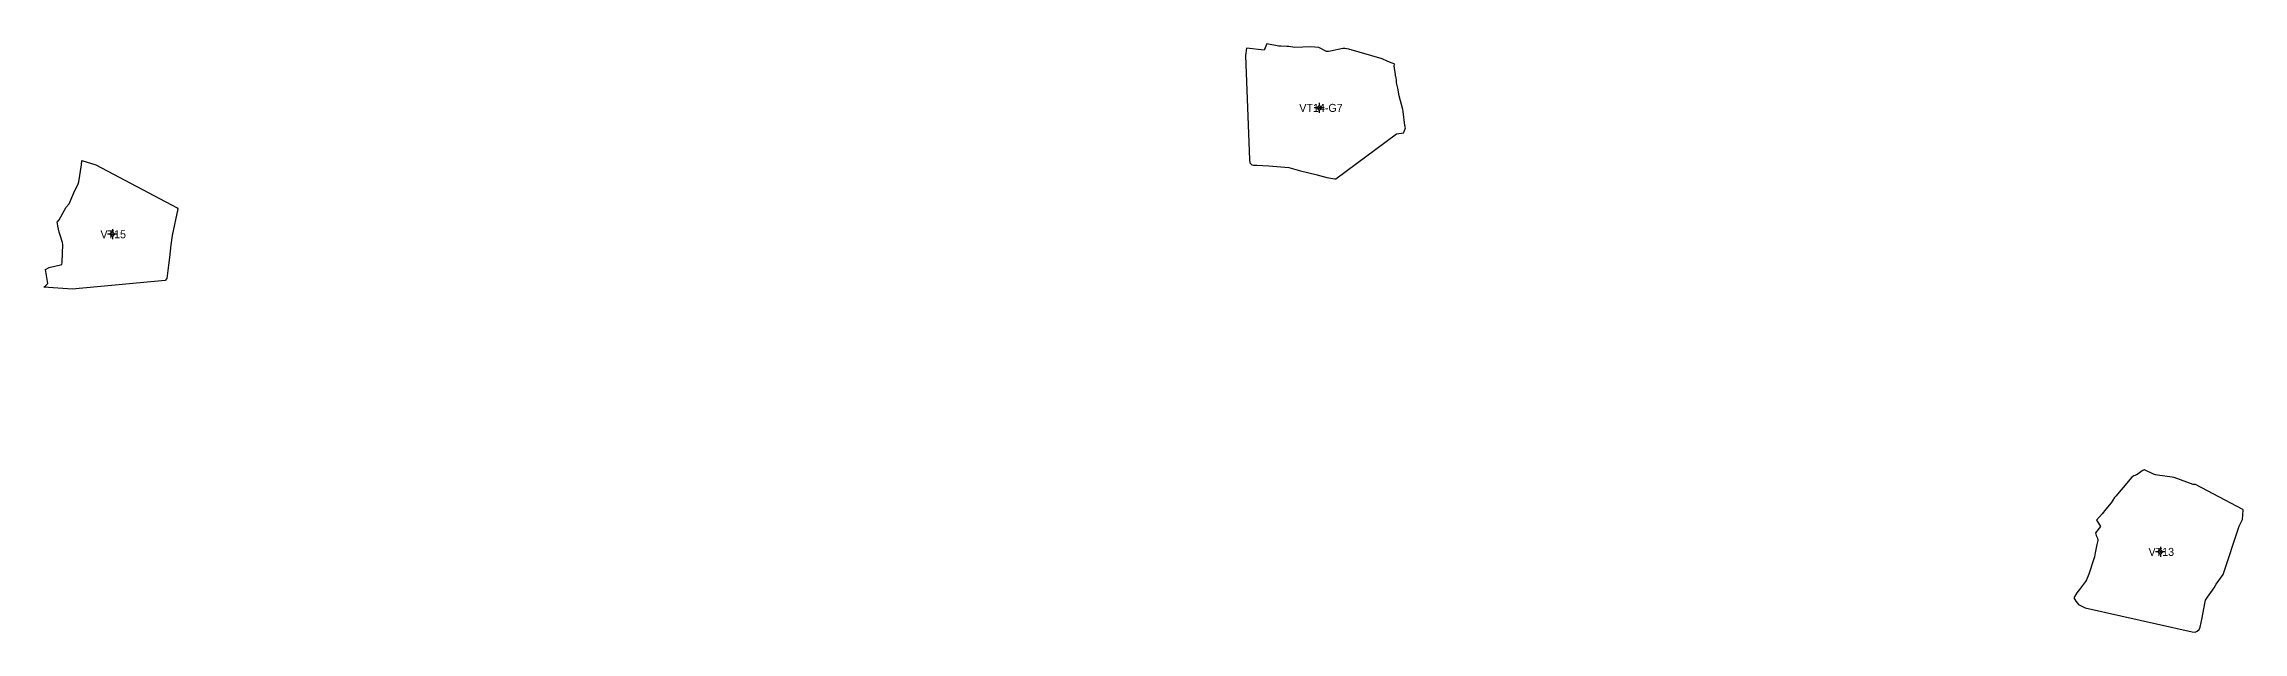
# Model space of a CAD drawing. Extents: x 543554 to 548996, y 1840763 to 1844578.
# Drawn here: x 543554 to 544104, y 1844431 to 1844578 of the extents above; entities that cross this region are included whole.
import ezdxf

# ---------------------------------------------------------------- set-up
doc = ezdxf.new("R2010")
doc.units = 0
for name, color, linetype in [('Level 11', 7, 'Continuous'), ('Level 16', 7, 'Continuous'), ('Level 30', 7, 'Continuous')]:
    doc.layers.add(name, color=color, linetype=linetype)

msp = doc.modelspace()

# ---------------------------------------------------------------- linework, layer by layer
at = {"layer": 'Level 11'}
for p, q in [((543872.4, 1844562.26), (543871.78, 1844562.26)), ((543873.03, 1844562.89), (543872.4, 1844562.26)), ((543872.4, 1844562.26), (543873.03, 1844561.64)), ((543873.03, 1844563.51), (543873.03, 1844562.89)), ((543873.65, 1844562.26), (543873.03, 1844562.89)), ((543873.03, 1844561.64), (543873.65, 1844562.26)), ((543873.03, 1844561.64), (543873.03, 1844561.01)), ((543874.28, 1844562.26), (543873.65, 1844562.26)), ((543570.76, 1844530.65), (543570.13, 1844530.65)), ((543571.38, 1844531.27), (543570.76, 1844530.65)), ((543570.76, 1844530.65), (543571.38, 1844530.02)), ((543571.38, 1844531.9), (543571.38, 1844531.27)), ((543572.01, 1844530.65), (543571.38, 1844531.27)), ((543571.38, 1844530.02), (543572.01, 1844530.65)), ((543571.38, 1844530.02), (543571.38, 1844529.4)), ((543572.63, 1844530.65), (543572.01, 1844530.65)), ((544083.29, 1844451.84), (544082.66, 1844451.21)), ((544083.29, 1844452.46), (544083.29, 1844451.84)), ((544083.91, 1844451.21), (544083.29, 1844451.84)), ((544082.66, 1844451.21), (544082.04, 1844451.21)), ((544082.66, 1844451.21), (544083.29, 1844450.59)), ((544083.29, 1844450.59), (544083.91, 1844451.21)), ((544083.29, 1844450.59), (544083.29, 1844449.96)), ((544084.54, 1844451.21), (544083.91, 1844451.21))]:
    msp.add_line(p, q, dxfattribs=at)
for centre in [(543873.03, 1844562.26), (543571.38, 1844530.65), (544083.29, 1844451.21)]:
    msp.add_circle(centre, 0.15, dxfattribs=at)
at = {"layer": 'Level 30'}
for points in [[(543894.58, 1844557.24), (543894.46, 1844557.87), (543894.02, 1844561.34), (543893.92, 1844561.83), (543893.04, 1844565.24), (543892.64, 1844567.21), (543892.41, 1844568.19), (543892.38, 1844568.69), (543892.33, 1844569.18), (543892.16, 1844570.17), (543892.12, 1844570.16), (543892.08, 1844570.66), (543892.05, 1844570.66), (543891.98, 1844571.15), (543892, 1844571.16), (543891.84, 1844572.15), (543891.75, 1844572.87), (543891.91, 1844573.19), (543891.29, 1844573.45), (543890.16, 1844573.89), (543888.72, 1844574.51), (543880.44, 1844576.92), (543879.95, 1844577.01), (543879.45, 1844577.09), (543878.95, 1844577.11), (543875.86, 1844576.43), (543875.35, 1844576.38), (543874.84, 1844576.34), (543872.94, 1844577.33), (543870.95, 1844577.51), (543866.91, 1844577.4), (543866.41, 1844577.43), (543865.42, 1844577.62), (543864.92, 1844577.64), (543863.42, 1844577.66), (543862.92, 1844577.69), (543859.96, 1844578.25), (543859.28, 1844576.68), (543854.81, 1844577.19), (543854.6, 1844575.34), (543855.57, 1844549.26), (543855.64, 1844548.53), (543856.18, 1844548.03), (543856.57, 1844547.95), (543857.44, 1844547.92), (543860.43, 1844547.75), (543865.43, 1844547.33), (543868.34, 1844546.55), (543872.19, 1844545.6), (543874.92, 1844544.89), (543876.89, 1844544.52), (543877.21, 1844544.55), (543892.31, 1844555.75), (543894.14, 1844556.01), (543894.27, 1844556.33), (543894.58, 1844557.24)], [(543587.73, 1844537.03), (543586.31, 1844530.37), (543586.01, 1844528.05), (543585.69, 1844524.84), (543585.38, 1844522.93), (543585, 1844519.58), (543584.61, 1844519.08), (543561.36, 1844516.9), (543554.28, 1844517.39), (543554.71, 1844517.86), (543555.24, 1844518.33), (543554.67, 1844521.88), (543555.59, 1844522.31), (543558.74, 1844523.1), (543558.79, 1844523.6), (543559, 1844528.09), (543558.95, 1844528.6), (543558.25, 1844530.65), (543558.09, 1844531.16), (543557.76, 1844532.69), (543557.64, 1844533.32), (543557.6, 1844533.68), (543557.6, 1844533.71), (543558.09, 1844534.3), (543559.79, 1844537.44), (543560.54, 1844538.25), (543561.71, 1844541.03), (543562.83, 1844543.29), (543563.02, 1844543.76), (543563.65, 1844548.06), (543563.76, 1844549.08), (543567.22, 1844547.99), (543587.6, 1844537.26), (543587.73, 1844537.03)], [(544103.92, 1844461.67), (544103.9, 1844461.82), (544092.04, 1844468.09), (544091.48, 1844468.08), (544086.74, 1844469.78), (544086.23, 1844469.89), (544082.56, 1844470.37), (544082.06, 1844470.49), (544081.58, 1844470.66), (544079.27, 1844471.7), (544079.23, 1844471.73), (544078.88, 1844471.59), (544078.44, 1844471.32), (544077.94, 1844470.91), (544077.27, 1844470.47), (544076.64, 1844470.21), (544076.1, 1844469.92), (544074.82, 1844468.32), (544074.49, 1844467.93), (544073.44, 1844466.77), (544072.12, 1844465.19), (544071.82, 1844464.78), (544070.97, 1844463.52), (544069.65, 1844461.94), (544068.7, 1844460.74), (544067.33, 1844459.18), (544067.8, 1844458.4), (544068.33, 1844457.58), (544067.04, 1844455.98), (544067.26, 1844455.32), (544067.53, 1844454.63), (544067.62, 1844454.03), (544067.37, 1844453.04), (544066.98, 1844451), (544066.84, 1844449.96), (544065.42, 1844445.65), (544064.84, 1844444.26), (544064.57, 1844443.84), (544063.05, 1844441.8), (544062.41, 1844441), (544062.13, 1844440.58), (544061.67, 1844439.69), (544062.17, 1844438.89), (544062.82, 1844438.02), (544064.49, 1844437.2), (544091.22, 1844431.22), (544091.95, 1844431.17), (544092.5, 1844431.38), (544092.93, 1844431.8), (544093.18, 1844432.35), (544093.72, 1844434.69), (544094.37, 1844438.33), (544094.55, 1844439.17), (544095.08, 1844439.91), (544096.69, 1844442.24), (544097.25, 1844443.11), (544098.95, 1844445.58), (544102.94, 1844457.68), (544103.78, 1844459.35), (544103.9, 1844460.51), (544103.92, 1844461.67)]]:
    msp.add_lwpolyline(points, dxfattribs=at)

# ---------------------------------------------------------------- texts
at = {"layer": 'Level 16'}
for s, p in [('VT14-G7', (543868.04, 1844561.26)), ('VT15', (543568.39, 1844529.65)), ('VT13', (544080.3, 1844450.21))]:
    msp.add_text(s, height=2, dxfattribs=at).set_placement(p)

doc.saveas('drawing.dxf')
